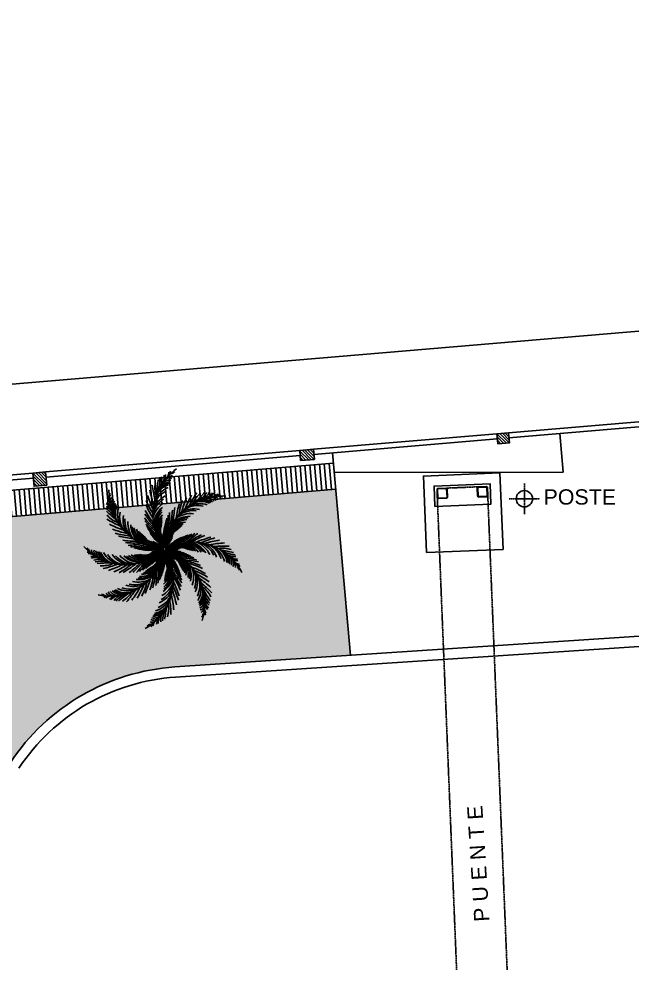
# Model space of a CAD drawing. Header units: millimetres. Extents: x -107 to 237943, y 136 to 168336.
# Drawn here: x 65731 to 77750, y 131198 to 149707 of the extents above; entities that cross this region are included whole.
import ezdxf

# ---------------------------------------------------------------- set-up
doc = ezdxf.new("R2010")
doc.units = ezdxf.units.MM
doc.linetypes.add('CENTER2', pattern=[28.575, 19.05, -3.175, 3.175, -3.175])
doc.linetypes.add('CENTERX2', pattern=[101.6, 63.5, -12.7, 12.7, -12.7])
for name, color, linetype in [('areas verdes', 82, 'Continuous'), ('edificios', 7, 'Continuous'), ('estructura metálica', 7, 'Continuous'), ('textos', 7, 'Continuous')]:
    doc.layers.add(name, color=color, linetype=linetype)
doc.styles.add('style1', font='arial.ttf')

# ---------------------------------------------------------------- blocks, each defined once
blk = doc.blocks.new('árbol 1')
at = {"layer": 'areas verdes', "color": 84}
for centre, radius, start, end in [((576, 456), 734, 125.5388, 216.5855), ((-62, 1012), 113, 330.1467, 358.1985), ((288, 935), 232, 157.9306, 168.6069), ((119, 905), 94.2, 95.0265, 124.5868), ((150, 885), 131, 100.5096, 118.1424), ((231, 805), 363, 169.3969, 196.2538), ((-5386, 1213), 5304, 354.8434, 356.7083), ((-515, 910), 450, 342.1775, 2.9931), ((96, 679), 206, 98.5355, 151.2833), ((-235, 903), 195, 341.5468, 13.3545), ((66, 772), 135, 85.8197, 147.5655), ((-264, 951), 252, 344.5258, 4.8951), ((-1074, 1078), 1086, 351.3516, 354.8247), ((57, 865), 69.9, 64.0881, 134.9876), ((91, 826), 136, 87.9683, 115.9551), ((1, 747), 734, 177.6469, 268.6936), ((1, 747), 734, 177.6469, 268.6936), ((1090, 1027), 1314, 191.1152, 199.6906), ((1139, 985), 1314, 186.3484, 194.9237), ((162, 472), 327, 117.9243, 160.0922), ((168, 509), 327, 113.1575, 155.3253), ((119, 594), 260, 106.1635, 154.6119), ((111, 628), 241, 103.0518, 151.0779), ((-3315, 4409), 5304, 314.3982, 316.2631), ((195, 1019), 450, 301.7322, 322.5479), ((404, 832), 195, 301.1016, 332.9093), ((414, 887), 252, 304.0805, 324.4499), ((-1503, -173), 1086, 43.4597, 46.9328), ((-1503, -173), 1086, 43.4597, 46.9328), ((-830, 585), 113, 22.2548, 50.3066), ((-830, 585), 113, 22.2548, 50.3066), ((-554, 814), 232, 210.0388, 220.7151), ((-554, 814), 232, 210.0388, 220.7151), ((-600, 675), 131, 152.6178, 170.2506), ((-600, 675), 131, 152.6178, 170.2506), ((-635, 662), 94.2, 147.1347, 176.695), ((-635, 662), 94.2, 147.1347, 176.695), ((-589, 591), 136, 140.0764, 168.0632), ((-589, 591), 136, 140.0764, 168.0632), ((-640, 589), 69.9, 116.1963, 187.0958), ((-640, 589), 69.9, 116.1963, 187.0958), ((-562, 539), 135, 137.9278, 199.6737), ((-562, 539), 135, 137.9278, 199.6737), ((963, 1152), 1314, 202.956, 211.5314), ((1030, 1089), 1314, 197.0051, 205.5805), ((162, 386), 327, 123.8752, 166.0431), ((154, 410), 327, 117.9243, 160.0922), ((731, -34), 734, 85.0936, 176.1403), ((1478, 244), 1314, 162.5108, 171.0862), ((1488, 153), 1314, 156.5599, 165.1353), ((1493, 66), 1314, 150.67, 159.2454), ((1502, 3), 1314, 145.9031, 154.4785), ((695, 455), 363, 128.9517, 155.8085), ((473, 367), 260, 65.7183, 114.1667), ((489, 398), 241, 62.6066, 110.6327), ((511, 447), 206, 58.0903, 110.8381), ((549, 537), 135, 45.3745, 107.1203), ((-121, 1509), 1086, 310.9063, 314.3794), ((602, 613), 69.9, 23.6429, 94.5424), ((602, 562), 136, 47.523, 75.5099), ((606, 802), 113, 289.7015, 317.7532), ((823, 516), 232, 117.4854, 128.1617), ((675, 604), 94.2, 54.5813, 84.1416), ((686, 569), 131, 60.0644, 77.6972), ((-1027, 165), 450, 34.2856, 55.1013), ((-1027, 165), 450, 34.2856, 55.1013), ((-850, 382), 195, 33.655, 65.4627), ((-850, 382), 195, 33.655, 65.4627), ((-906, 389), 252, 36.6339, 57.0033), ((-906, 389), 252, 36.6339, 57.0033), ((-4258, -3493), 5304, 46.9516, 48.8165), ((-4258, -3493), 5304, 46.9516, 48.8165), ((-471, 505), 206, 150.6437, 203.3915), ((-471, 505), 206, 150.6437, 203.3915), ((-420, 486), 241, 155.16, 203.1861), ((-420, 486), 241, 155.16, 203.1861), ((-389, 471), 260, 158.2717, 206.7201), ((-389, 471), 260, 158.2717, 206.7201), ((-292, 458), 327, 165.2656, 207.4335), ((-292, 458), 327, 165.2656, 207.4335), ((890, 1146), 1314, 209.0643, 217.6397), ((961, 1099), 1314, 202.956, 211.5314), ((160, 333), 327, 123.8752, 166.0431), ((175, 299), 327, 129.9835, 172.1513), ((185, 283), 327, 134.0072, 176.1751), ((1400, 345), 1314, 172.6428, 181.2182), ((1418, 287), 1314, 168.619, 177.1944), ((1442, 205), 1314, 162.5108, 171.0862), ((371, 181), 327, 83.43, 125.5978), ((380, 204), 327, 77.4791, 119.647), ((427, 246), 327, 77.4791, 119.647), ((455, 271), 327, 72.7122, 114.8801), ((-487, 689), 363, 221.5051, 248.3619), ((-487, 689), 363, 221.5051, 248.3619), ((-71, 1516), 1314, 238.4565, 247.0319), ((-71, 1516), 1314, 238.4565, 247.0319), ((-266, 431), 327, 170.0325, 212.2004), ((-266, 431), 327, 170.0325, 212.2004), ((-222, 386), 327, 170.0325, 212.2004), ((-222, 386), 327, 170.0325, 212.2004), ((-198, 378), 327, 175.9833, 218.1512), ((-198, 378), 327, 175.9833, 218.1512), ((723, 1273), 1314, 220.9288, 229.5042), ((729, 1235), 1314, 220.9288, 229.5042), ((839, 1179), 1314, 213.088, 221.6634), ((198, 264), 327, 136.0927, 178.2606), ((203, 226), 327, 136.0927, 178.2606), ((218, 217), 327, 141.848, 184.0158), ((229, 208), 332, 144.3022, 185.9912), ((271, 200), 365, 148.8314, 187.4056), ((294, 194), 382, 151.5834, 188.9094), ((1329, 396), 1314, 180.4836, 189.059), ((1337, 418), 1314, 180.4836, 189.059), ((1353, 459), 1314, 180.4836, 189.059), ((1373, 492), 1314, 180.4836, 189.059), ((319, 65), 327, 95.6475, 137.8154), ((322, 88), 327, 93.562, 135.7299), ((324, 106), 327, 89.5382, 131.7061), ((335, 142), 327, 83.43, 125.5978), ((-134, 1503), 1314, 243.2234, 251.7988), ((-134, 1503), 1314, 243.2234, 251.7988), ((-220, 1494), 1314, 249.1133, 257.6887), ((-220, 1494), 1314, 249.1133, 257.6887), ((-158, 343), 327, 175.9833, 218.1512), ((-158, 343), 327, 175.9833, 218.1512), ((-121, 334), 327, 182.0916, 224.2595), ((-121, 334), 327, 182.0916, 224.2595), ((-103, 332), 327, 186.1154, 228.2833), ((-103, 332), 327, 186.1154, 228.2833), ((-80, 331), 327, 188.2009, 230.3688), ((-80, 331), 327, 188.2009, 230.3688), ((-47, 312), 327, 188.2009, 230.3688), ((-47, 312), 327, 188.2009, 230.3688), ((743, 1193), 1314, 220.9288, 229.5042), ((752, 1172), 1314, 220.9288, 229.5042), ((762, 1151), 1314, 220.9288, 229.5042), ((770, 1133), 1314, 220.9288, 229.5042), ((777, 1118), 1314, 220.9288, 229.5042), ((275, 193), 357, 152.2673, 191.923), ((280, 191), 357, 155.1521, 194.7267), ((441, 183), 507, 164.5923, 191.1015), ((1302, 271), 1314, 180.4836, 189.059), ((1303, 283), 1314, 180.4836, 189.059), ((1307, 301), 1314, 180.4836, 189.059), ((1311, 316), 1314, 180.4836, 189.059), ((1314, 339), 1314, 180.4836, 189.059), ((1318, 355), 1314, 180.4836, 189.059), ((1324, 374), 1314, 180.4836, 189.059), ((451, -154), 507, 124.1471, 150.6563), ((334, -44), 357, 114.7069, 154.2815), ((332, -39), 357, 111.8221, 151.4778), ((347, -51), 382, 111.1382, 148.4642), ((333, -32), 365, 108.3862, 146.9604), ((307, 2), 332, 103.857, 145.546), ((303, 16), 327, 101.4027, 143.5706), ((298, 32), 327, 95.6475, 137.8154), ((-311, 1481), 1314, 255.0641, 263.6395), ((-311, 1481), 1314, 255.0641, 263.6395), ((-270, 1446), 1314, 255.0641, 263.6395), ((-270, 1446), 1314, 255.0641, 263.6395), ((-31, 317), 327, 193.9561, 236.124), ((-31, 317), 327, 193.9561, 236.124), ((-17, 321), 332, 196.4104, 238.0994), ((-17, 321), 332, 196.4104, 238.0994), ((16, 349), 365, 200.9396, 239.5138), ((16, 349), 365, 200.9396, 239.5138), ((34, 364), 382, 203.6916, 241.0176), ((34, 364), 382, 203.6916, 241.0176), ((23, 348), 357, 204.3754, 244.0311), ((23, 348), 357, 204.3754, 244.0311), ((28, 351), 357, 207.2603, 246.8348), ((28, 351), 357, 207.2603, 246.8348), ((133, 473), 507, 216.7005, 243.2096), ((133, 473), 507, 216.7005, 243.2096), ((789, 1099), 1314, 220.9288, 229.5042), ((797, 1085), 1314, 220.9288, 229.5042), ((805, 1068), 1314, 220.9288, 229.5042), ((812, 1059), 1314, 220.9288, 229.5042), ((822, 1044), 1314, 220.9288, 229.5042), ((832, 1029), 1314, 220.9288, 229.5042), ((839, 1019), 1314, 220.9288, 229.5042), ((-6766, -207), 6724, 2.3489, 3.8259), ((-1271, 35), 1231, 1.0808, 8.5273), ((-1261, 20), 1231, 1.0808, 8.5273), ((-1250, 5), 1231, 1.0808, 8.5273), ((-1244, -4), 1231, 1.0808, 8.5273), ((1296, 224), 1314, 180.4836, 189.059), ((1298, 235), 1314, 180.4836, 189.059), ((1299, 253), 1314, 180.4836, 189.059), ((-952, 796), 1231, 320.6356, 328.0821), ((-951, 807), 1231, 320.6356, 328.0821), ((-949, 826), 1231, 320.6356, 328.0821), ((-947, 843), 1231, 320.6356, 328.0821), ((869, -978), 1314, 122.5879, 131.1633), ((-5286, 4224), 6724, 321.9036, 323.3807), ((880, -973), 1314, 122.5879, 131.1633), ((896, -964), 1314, 122.5879, 131.1633), ((913, -957), 1314, 122.5879, 131.1633), ((923, -952), 1314, 122.5879, 131.1633), ((940, -946), 1314, 122.5879, 131.1633), ((955, -940), 1314, 122.5879, 131.1633), ((977, -932), 1314, 122.5879, 131.1633), ((992, -926), 1314, 122.5879, 131.1633), ((1011, -921), 1314, 122.5879, 131.1633), ((1033, -914), 1314, 122.5879, 131.1633), ((1056, -909), 1314, 122.5879, 131.1633), ((1099, -900), 1314, 122.5879, 131.1633), ((1137, -900), 1314, 122.5879, 131.1633), ((1027, -1001), 1314, 114.7472, 123.3226), ((987, -1047), 1314, 110.7234, 119.2988), ((931, -1111), 1314, 104.6151, 113.1905), ((983, -1121), 1314, 104.6151, 113.1905), ((-518, 533), 734, 222.4847, 313.5314), ((-518, 533), 734, 222.4847, 313.5314), ((-892, 59), 131, 197.4555, 215.0883), ((-892, 59), 131, 197.4555, 215.0883), ((-908, 25), 94.2, 191.9724, 221.5327), ((-908, 25), 94.2, 191.9724, 221.5327), ((-351, 1419), 1314, 261.1724, 269.7478), ((-351, 1419), 1314, 261.1724, 269.7478), ((-408, 1398), 1314, 265.1962, 273.7716), ((-553, 1365), 1314, 273.0369, 281.6123), ((-553, 1365), 1314, 273.0369, 281.6123), ((-520, 1346), 1314, 273.0369, 281.6123), ((-520, 1346), 1314, 273.0369, 281.6123), ((-478, 1332), 1314, 273.0369, 281.6123), ((-478, 1332), 1314, 273.0369, 281.6123), ((-456, 1326), 1314, 273.0369, 281.6123), ((-456, 1326), 1314, 273.0369, 281.6123), ((-434, 1321), 1314, 273.0369, 281.6123), ((-434, 1321), 1314, 273.0369, 281.6123), ((-415, 1316), 1314, 273.0369, 281.6123), ((-415, 1316), 1314, 273.0369, 281.6123), ((-398, 1313), 1314, 273.0369, 281.6123), ((-398, 1313), 1314, 273.0369, 281.6123), ((-375, 1310), 1314, 273.0369, 281.6123), ((-375, 1310), 1314, 273.0369, 281.6123), ((-360, 1307), 1314, 273.0369, 281.6123), ((-360, 1307), 1314, 273.0369, 281.6123), ((-342, 1304), 1314, 273.0369, 281.6123), ((-342, 1304), 1314, 273.0369, 281.6123), ((-330, 1303), 1314, 273.0369, 281.6123), ((-330, 1303), 1314, 273.0369, 281.6123), ((-312, 1302), 1314, 273.0369, 281.6123), ((-312, 1302), 1314, 273.0369, 281.6123), ((-294, 1301), 1314, 273.0369, 281.6123), ((-294, 1301), 1314, 273.0369, 281.6123), ((-3986, -5454), 6724, 54.457, 55.9341), ((-3986, -5454), 6724, 54.457, 55.9341), ((-282, 1300), 1314, 273.0369, 281.6123), ((-282, 1300), 1314, 273.0369, 281.6123), ((-801, -969), 1231, 53.189, 60.6354), ((-801, -969), 1231, 53.189, 60.6354), ((-784, -970), 1231, 53.189, 60.6354), ((-784, -970), 1231, 53.189, 60.6354), ((159, -1217), 1231, 98.0267, 105.4732), ((159, -1217), 1231, 98.0267, 105.4732), ((-765, -971), 1231, 53.189, 60.6354), ((-765, -971), 1231, 53.189, 60.6354), ((-754, -972), 1231, 53.189, 60.6354), ((-754, -972), 1231, 53.189, 60.6354), ((-1108, 726), 1314, 317.8747, 326.4501), ((-1108, 726), 1314, 317.8747, 326.4501), ((-90, -1311), 1314, 77.4159, 85.9913), ((350, -636), 734, 27.1979, 118.2446), ((159, 1231), 1231, 262.74, 270.1864), ((169, 1236), 1231, 262.74, 270.1864), ((186, 1245), 1231, 262.74, 270.1864), ((202, 1252), 1231, 262.74, 270.1864), ((760, 6724), 6724, 264.008, 265.485), ((100, -463), 507, 66.2515, 92.7606), ((131, -305), 357, 56.8112, 96.3858), ((134, -300), 357, 53.9264, 93.5821), ((132, -319), 382, 53.2426, 90.5686), ((141, -297), 365, 50.4906, 89.0648), ((156, -257), 332, 45.9613, 87.6504), ((166, -247), 327, 43.5071, 85.675), ((177, -234), 327, 37.7519, 79.9197), ((215, -234), 327, 37.7519, 79.9197), ((236, -224), 327, 35.6663, 77.8342), ((253, -217), 327, 31.6426, 73.8105), ((289, -207), 327, 25.5343, 67.7022), ((341, -217), 327, 25.5343, 67.7022), ((911, -1177), 1314, 98.6643, 107.2397), ((366, -212), 327, 19.5835, 61.7513), ((426, -229), 327, 19.5835, 61.7513), ((840, -1228), 1314, 92.7743, 101.3497), ((462, -240), 327, 14.8166, 56.9845), ((792, -1269), 1314, 88.0075, 96.5829), ((746, -345), 363, 71.0561, 97.9129), ((553, -204), 260, 7.8227, 56.271), ((-958, 190), 232, 254.8766, 265.5529), ((-958, 190), 232, 254.8766, 265.5529), ((-992, -167), 113, 67.0926, 95.1444), ((-992, -167), 113, 67.0926, 95.1444), ((-935, -1179), 1086, 88.2975, 91.7706), ((-935, -1179), 1086, 88.2975, 91.7706), ((-826, 7), 136, 184.9142, 212.901), ((-826, 7), 136, 184.9142, 212.901), ((-908, -359), 252, 81.4717, 101.8411), ((-908, -359), 252, 81.4717, 101.8411), ((-861, -30), 69.9, 161.034, 231.9336), ((-861, -30), 69.9, 161.034, 231.9336), ((-770, -10), 135, 182.7656, 244.5114), ((-770, -10), 135, 182.7656, 244.5114), ((-682, 30), 206, 195.4814, 248.2293), ((-682, 30), 206, 195.4814, 248.2293), ((-720, 123), 734, 257.8633, 348.91), ((-632, 52), 241, 199.9978, 248.0238), ((-632, 52), 241, 199.9978, 248.0238), ((-600, 63), 260, 203.1095, 251.5578), ((-600, 63), 260, 203.1095, 251.5578), ((-521, 122), 327, 210.1034, 252.2713), ((-521, 122), 327, 210.1034, 252.2713), ((-484, 121), 327, 214.8702, 257.0381), ((-484, 121), 327, 214.8702, 257.0381), ((-421, 120), 327, 214.8702, 257.0381), ((-421, 120), 327, 214.8702, 257.0381), ((-398, 132), 327, 220.8211, 262.989), ((-398, 132), 327, 220.8211, 262.989), ((-345, 136), 327, 220.8211, 262.989), ((-345, 136), 327, 220.8211, 262.989), ((-313, 155), 327, 226.9294, 269.0972), ((-313, 155), 327, 226.9294, 269.0972), ((-299, 166), 327, 230.9531, 273.121), ((-299, 166), 327, 230.9531, 273.121), ((-281, 182), 327, 233.0387, 275.2065), ((-281, 182), 327, 233.0387, 275.2065), ((-244, 192), 327, 233.0387, 275.2065), ((-244, 192), 327, 233.0387, 275.2065), ((-237, 207), 327, 238.7939, 280.9618), ((-237, 207), 327, 238.7939, 280.9618), ((-230, 219), 332, 241.2481, 282.9372), ((-230, 219), 332, 241.2481, 282.9372), ((-227, 262), 365, 245.7774, 284.3516), ((-227, 262), 365, 245.7774, 284.3516), ((-224, 286), 382, 248.5293, 285.8554), ((-224, 286), 382, 248.5293, 285.8554), ((-221, 266), 357, 249.2132, 288.8689), ((-221, 266), 357, 249.2132, 288.8689), ((-219, 272), 357, 252.098, 291.6726), ((-219, 272), 357, 252.098, 291.6726), ((-231, 432), 507, 261.5383, 288.0474), ((-231, 432), 507, 261.5383, 288.0474), ((-1270, 611), 1314, 317.8747, 326.4501), ((-1270, 611), 1314, 317.8747, 326.4501), ((-1250, 622), 1314, 317.8747, 326.4501), ((-1250, 622), 1314, 317.8747, 326.4501), ((-624, -397), 734, 299.8489, 30.8956), ((-1230, 634), 1314, 317.8747, 326.4501), ((-1230, 634), 1314, 317.8747, 326.4501), ((-1214, 644), 1314, 317.8747, 326.4501), ((-1214, 644), 1314, 317.8747, 326.4501), ((1028, -6674), 6724, 99.2948, 100.7718), ((1028, -6674), 6724, 99.2948, 100.7718), ((-1200, 654), 1314, 317.8747, 326.4501), ((-1200, 654), 1314, 317.8747, 326.4501), ((-326, 83), 357, 287.4767, 327.0512), ((-1182, 668), 1314, 317.8747, 326.4501), ((-1182, 668), 1314, 317.8747, 326.4501), ((123, -1248), 1231, 98.0267, 105.4732), ((123, -1248), 1231, 98.0267, 105.4732), ((-428, 207), 507, 296.9169, 323.426), ((-1168, 677), 1314, 317.8747, 326.4501), ((-1168, 677), 1314, 317.8747, 326.4501), ((137, -1237), 1231, 98.0267, 105.4732), ((137, -1237), 1231, 98.0267, 105.4732), ((-1154, 688), 1314, 317.8747, 326.4501), ((-1154, 688), 1314, 317.8747, 326.4501), ((150, -1225), 1231, 98.0267, 105.4732), ((150, -1225), 1231, 98.0267, 105.4732), ((-1145, 695), 1314, 317.8747, 326.4501), ((-1145, 695), 1314, 317.8747, 326.4501), ((-1131, 707), 1314, 317.8747, 326.4501), ((-1131, 707), 1314, 317.8747, 326.4501), ((-1117, 719), 1314, 317.8747, 326.4501), ((-1117, 719), 1314, 317.8747, 326.4501), ((4713, -4859), 6724, 134.6734, 136.1505), ((834, -958), 1231, 133.4054, 140.8518), ((838, -941), 1231, 133.4054, 140.8518), ((842, -923), 1231, 133.4054, 140.8518), ((845, -912), 1231, 133.4054, 140.8518), ((-1339, -151), 1314, 353.2533, 1.8287), ((-1334, -136), 1314, 353.2533, 1.8287), ((-1328, -119), 1314, 353.2533, 1.8287), ((-1325, -108), 1314, 353.2533, 1.8287), ((-1320, -90), 1314, 353.2533, 1.8287), ((-1317, -73), 1314, 353.2533, 1.8287), ((-1314, -61), 1314, 353.2533, 1.8287), ((-214, -702), 734, 342.0259, 73.0726), ((976, 750), 1231, 217.568, 225.0144), ((1232, -119), 1231, 175.391, 182.8374), ((-304, -163), 357, 329.4622, 9.0368), ((-941, -931), 1314, 35.2389, 43.8143), ((1238, -129), 1231, 175.391, 182.8374), ((-463, -139), 507, 338.9025, 5.4116), ((987, 746), 1231, 217.568, 225.0144), ((-936, -941), 1314, 35.2389, 43.8143), ((-79, -1315), 1314, 77.4159, 85.9913), ((1247, -145), 1231, 175.391, 182.8374), ((-927, -957), 1314, 35.2389, 43.8143), ((1255, -161), 1231, 175.391, 182.8374), ((6747, -465), 6724, 176.659, 178.136), ((1004, 740), 1231, 217.568, 225.0144), ((-919, -973), 1314, 35.2389, 43.8143), ((-62, -1321), 1314, 77.4159, 85.9913), ((-913, -983), 1314, 35.2389, 43.8143), ((-906, -1000), 1314, 35.2389, 43.8143), ((1021, 734), 1231, 217.568, 225.0144), ((-45, -1327), 1314, 77.4159, 85.9913), ((-900, -1015), 1314, 35.2389, 43.8143), ((5295, 4196), 6724, 218.836, 220.3131), ((-34, -1331), 1314, 77.4159, 85.9913), ((-17, -1339), 1314, 77.4159, 85.9913), ((-267, -402), 507, 21.0795, 47.5886), ((-3, -1346), 1314, 77.4159, 85.9913), ((-133, -313), 357, 11.6393, 51.2138), ((-128, -312), 357, 8.7544, 48.4101), ((18, -1354), 1314, 77.4159, 85.9913), ((33, -1362), 1314, 77.4159, 85.9913), ((-143, -324), 382, 8.0706, 45.3966), ((50, -1372), 1314, 77.4159, 85.9913), ((-121, -315), 365, 5.3186, 43.8928), ((71, -1382), 1314, 77.4159, 85.9913), ((-82, -297), 332, 0.7894, 42.4784), ((-68, -297), 327, 358.3351, 40.503), ((90, -1394), 1314, 77.4159, 85.9913), ((126, -1419), 1314, 77.4159, 85.9913), ((-51, -296), 327, 352.5799, 34.7478), ((1964, 5153), 5304, 256.5025, 258.3675), ((588, -201), 241, 4.711, 52.7371), ((957, 378), 450, 243.8366, 264.6523), ((641, -193), 206, 0.1947, 52.9425), ((910, 101), 195, 243.2059, 275.0136), ((737, -178), 135, 347.4788, 49.2246), ((962, 123), 252, 246.1849, 266.5543), ((-863, -325), 195, 78.4927, 110.3004), ((-863, -325), 195, 78.4927, 110.3004), ((-836, -604), 450, 79.1234, 99.9391), ((-836, -604), 450, 79.1234, 99.9391), ((-548, -5476), 5304, 91.7893, 93.6542), ((-548, -5476), 5304, 91.7893, 93.6542), ((-823, 149), 363, 266.3429, 293.1997), ((-823, 149), 363, 266.3429, 293.1997), ((-1111, 1028), 1314, 283.2943, 291.8697), ((-1111, 1028), 1314, 283.2943, 291.8697), ((-1147, 975), 1314, 288.0611, 296.6365), ((-1147, 975), 1314, 288.0611, 296.6365), ((-1201, 908), 1314, 293.9511, 302.5265), ((-1201, 908), 1314, 293.9511, 302.5265), ((-1256, 834), 1314, 299.9019, 308.4773), ((-1256, 834), 1314, 299.9019, 308.4773), ((-1203, 838), 1314, 299.9019, 308.4773), ((-1203, 838), 1314, 299.9019, 308.4773), ((-1241, 762), 1314, 306.0102, 314.5856), ((-1241, 762), 1314, 306.0102, 314.5856), ((-1267, 707), 1314, 310.034, 318.6093), ((-1267, 707), 1314, 310.034, 318.6093), ((-1346, 581), 1314, 317.8747, 326.4501), ((-1346, 581), 1314, 317.8747, 326.4501), ((-1310, 591), 1314, 317.8747, 326.4501), ((-1310, 591), 1314, 317.8747, 326.4501), ((-299, 3), 327, 268.4173, 310.5852), ((-303, 20), 327, 274.1725, 316.3404), ((-304, 34), 332, 276.6268, 318.3158), ((-326, 71), 365, 281.156, 319.7302), ((-337, 92), 382, 283.908, 321.234), ((-324, 78), 357, 284.5918, 324.2475), ((-1399, -288), 1314, 353.2533, 1.8287), ((-1378, -249), 1314, 353.2533, 1.8287), ((-1368, -228), 1314, 353.2533, 1.8287), ((-1360, -207), 1314, 353.2533, 1.8287), ((-1352, -189), 1314, 353.2533, 1.8287), ((-1346, -173), 1314, 353.2533, 1.8287), ((-244, -194), 327, 316.1581, 358.326), ((-255, -185), 332, 318.6124, 0.3014), ((-295, -172), 365, 323.1416, 1.7158), ((-318, -164), 382, 325.8936, 3.2196), ((-298, -165), 357, 326.5774, 6.2331), ((-890, -1036), 1314, 35.2389, 43.8143), ((-885, -1052), 1314, 35.2389, 43.8143), ((-878, -1070), 1314, 35.2389, 43.8143), ((-870, -1092), 1314, 35.2389, 43.8143), ((-864, -1114), 1314, 35.2389, 43.8143), ((153, -1446), 1314, 77.4159, 85.9913), ((-24, -323), 327, 352.5799, 34.7478), ((-2, -331), 327, 350.4944, 32.6622), ((5, -1439), 1314, 69.5752, 78.1506), ((15, -337), 327, 346.4706, 28.6385), ((-56, -1443), 1314, 65.5514, 74.1268), ((47, -356), 327, 340.3623, 22.5302), ((-141, -1448), 1314, 59.4431, 68.0185), ((830, -182), 69.9, 325.7472, 36.6468), ((1205, 906), 1086, 253.0107, 256.4838), ((787, -210), 136, 349.6274, 17.6142), ((993, -86), 113, 231.8058, 259.8576), ((866, -421), 232, 59.5898, 70.2661), ((861, -249), 94.2, 356.6856, 26.246), ((837, -277), 131, 2.1687, 19.8015), ((-334, -67), 327, 262.308, 304.4759), ((-330, -49), 327, 266.3318, 308.4997), ((-324, -27), 327, 268.4173, 310.5852), ((-1442, -109), 1314, 341.3888, 349.9642), ((-1432, -169), 1314, 345.4126, 353.988), ((-1424, -317), 1314, 353.2533, 1.8287), ((-210, -280), 327, 304.2936, 346.4615), ((-231, -205), 327, 310.4029, 352.5707), ((-229, -243), 327, 310.4029, 352.5707), ((-218, -264), 327, 308.3174, 350.4852), ((-854, -1157), 1314, 35.2389, 43.8143), ((-852, -1195), 1314, 35.2389, 43.8143), ((-957, -1090), 1314, 27.3982, 35.9736), ((-1005, -1052), 1314, 23.3744, 31.9498), ((77, -400), 327, 340.3623, 22.5302), ((-111, -1493), 1314, 59.4431, 68.0185), ((98, -414), 327, 334.4115, 16.5794), ((-203, -1481), 1314, 53.4923, 62.0677), ((-402, -157), 327, 250.2489, 292.4168), ((-390, -135), 327, 256.1997, 298.3676), ((-349, -101), 327, 256.1997, 298.3676), ((-1494, 33), 1314, 329.3297, 337.9051), ((-1496, -59), 1314, 335.2805, 343.8559), ((-1455, -25), 1314, 335.2805, 343.8559), ((-206, -368), 327, 298.1853, 340.3532), ((-198, -315), 327, 298.1853, 340.3532), ((-1079, -1051), 1314, 17.2661, 25.8415), ((-1071, -998), 1314, 17.2661, 25.8415), ((128, -469), 327, 334.4115, 16.5794), ((146, -502), 327, 329.6446, 11.8125), ((236, -541), 260, 322.6507, 11.0991), ((-288, -1467), 1314, 47.6024, 56.1778), ((-352, -1462), 1314, 42.8355, 51.4109), ((271, -777), 363, 25.8841, 52.7409), ((-751, -480), 131, 232.8342, 250.467), ((-745, -517), 94.2, 227.3511, 256.9114), ((-881, -411), 232, 290.2552, 300.9315), ((-702, -722), 113, 102.4712, 130.523), ((-667, -484), 136, 220.2928, 248.2796), ((-674, -535), 69.9, 196.4127, 267.3122), ((-69, -1515), 1086, 123.6761, 127.1492), ((-611, -466), 135, 218.1442, 279.8901), ((-521, -830), 252, 116.8503, 137.2197), ((-562, -382), 206, 230.8601, 283.6079), ((-534, -336), 241, 235.3764, 283.4025), ((-505, -777), 195, 113.8714, 145.6791), ((-515, -308), 260, 238.4881, 286.9365), ((-321, -988), 450, 114.502, 135.3177), ((-485, -214), 327, 245.482, 287.6499), ((2734, -4794), 5304, 127.168, 129.0329), ((-454, -193), 327, 250.2489, 292.4168), ((-746, -367), 363, 301.7215, 328.5783), ((-1490, 184), 1314, 318.6729, 327.2483), ((-1489, 120), 1314, 323.4398, 332.0152), ((-214, -454), 327, 292.2345, 334.4023), ((-200, -393), 327, 292.2345, 334.4023), ((-1193, -914), 1314, 5.4254, 14.0007), ((-1139, -982), 1314, 11.3153, 19.8907), ((262, -564), 241, 319.539, 7.5651), ((305, -596), 206, 315.0227, 7.7705), ((5029, 2235), 5304, 211.3306, 213.1955), ((933, -418), 450, 198.6646, 219.4803), ((-183, -580), 260, 280.4737, 328.922), ((-223, -490), 327, 287.4676, 329.6355), ((-315, -778), 363, 343.7071, 10.5639), ((-1236, -867), 1314, 0.6585, 9.2339), ((384, -653), 135, 302.3068, 4.0527), ((446, -722), 69.9, 280.5752, 351.4748), ((704, -579), 195, 198.0339, 229.8417), ((756, -601), 252, 201.0129, 221.3823), ((1482, -221), 1086, 207.8387, 211.3118), ((-149, -762), 135, 260.1298, 321.8757), ((-169, -667), 206, 272.8457, 325.5935), ((-179, -614), 241, 277.362, 325.3881), ((138, -922), 195, 155.8569, 187.6647), ((417, -956), 450, 156.4876, 177.3033), ((5233, -1741), 5304, 169.1536, 171.0185), ((396, -711), 136, 304.4554, 332.4422), ((384, -794), 131, 316.9968, 334.6295), ((421, -791), 94.2, 311.5136, 341.074), ((302, -916), 232, 14.4178, 25.0941), ((629, -770), 113, 186.6338, 214.6856), ((-214, -889), 94.2, 269.3366, 298.897), ((-178, -813), 136, 262.2784, 290.2652), ((-149, -855), 69.9, 238.3982, 309.2978), ((-385, -902), 232, 332.2408, 342.9171), ((-45, -1013), 113, 144.4568, 172.5086), ((956, -1179), 1086, 165.6617, 169.1348), ((162, -973), 252, 158.8359, 179.2053), ((-243, -866), 131, 274.8198, 292.4525)]:
    blk.add_arc(centre, radius, start, end, dxfattribs=at)

msp = doc.modelspace()

# ---------------------------------------------------------------- hatches: boundary and pattern name
at = {"layer": 'areas verdes'}
h = msp.add_hatch(dxfattribs=at)
h.set_pattern_fill('AR-SAND', color=82, scale=3)
edge = h.paths.add_edge_path()
edge.add_line((71949, 140487), (64844, 139887))
edge.add_line((64844, 139887), (65003, 138003))
edge.add_line((65003, 138003), (65010, 137919))
edge.add_line((65010, 137919), (65015, 137858))
edge.add_line((65015, 137858), (65020, 137802))
edge.add_arc((-114219, 122391), 179900, 4.7558, 4.91403, ccw=False)
edge.add_line((65062, 137307), (65148, 136285))
edge.add_line((65148, 136285), (65272, 134822))
edge.add_arc((64486, 135861), 1303, 307.0852, 325.8019)
edge.add_arc((69067, 132812), 4200, 93.7788, 146.5176, ccw=False)
edge.add_line((68790, 137003), (72233, 137230))
edge.add_line((72233, 137230), (71949, 140487))
edge = h.paths.add_edge_path(flags=16)
edge.add_arc((67823, 138845), 390, 281.2284, 283.4518, ccw=False)
edge.add_arc((72697, 132116), 7956, 127.0846, 127.2019)
edge.add_arc((67794, 138803), 362, 281.0457, 284.8144, ccw=False)
edge.add_arc((67515, 139492), 1100, 288.4378, 291.2598)
edge = h.paths.add_edge_path(flags=16)
edge.add_arc((67696, 139401), 390, 245.8498, 248.0732, ccw=False)
edge.add_arc((67773, 131093), 7956, 91.7059, 91.8233)
edge.add_arc((67647, 139384), 362, 245.6671, 249.4358, ccw=False)
edge.add_arc((67819, 140107), 1100, 253.0592, 255.8812)
edge = h.paths.add_edge_path(flags=16)
edge.add_arc((68321, 138437), 390, 323.214, 325.4374, ccw=False)
edge.add_arc((76445, 136696), 7956, 169.0702, 169.1875)
edge.add_arc((68327, 138386), 362, 323.0313, 326.8, ccw=False)
edge.add_arc((67659, 138712), 1100, 330.4234, 333.2454)
edge = h.paths.add_edge_path(flags=16)
edge.add_arc((68110, 139423), 536, 284.5918, 324.2475)
edge.add_arc((68048, 139309), 535, 338.1952, 341.6602)
edge.add_arc((68107, 139431), 535, 287.4767, 327.0512, ccw=False)
edge.add_arc((67941, 139346), 536, 304.5835, 307.585, ccw=False)
edge = h.paths.add_edge_path(flags=16)
edge.add_arc((69425, 139001), 390, 50.563, 52.7864, ccw=False)
edge.add_arc((71541, 147036), 7956, 256.4191, 256.5365)
edge.add_arc((69477, 139005), 362, 50.3803, 54.149, ccw=False)
edge.add_arc((69121, 138353), 1100, 57.7724, 60.5944)
edge = h.paths.add_edge_path(flags=16)
edge.add_arc((68949, 138495), 390, 5.391, 7.6144, ccw=False)
edge.add_arc((76139, 142659), 7956, 211.2472, 211.3645)
edge.add_arc((68988, 138461), 362, 5.2083, 8.977, ccw=False)
edge.add_arc((68275, 138254), 1100, 12.6004, 15.4224)
edge = h.paths.add_edge_path(flags=16)
edge.add_arc((68148, 139059), 536, 326.5774, 366.2331)
edge.add_arc((68178, 138932), 535, 20.1808, 23.6458)
edge.add_arc((68140, 139063), 535, -30.5378, 9.0368, ccw=False)
edge.add_arc((68074, 138888), 536, 346.5691, 349.5706, ccw=False)
edge = h.paths.add_edge_path(flags=16)
edge.add_arc((69015, 139594), 535, 155.1521, 194.7267, ccw=False)
edge.add_arc((69064, 139774), 536, 172.2589, 175.2604, ccw=False)
edge.add_arc((69007, 139597), 536, 152.2673, 191.923)
edge.add_arc((68964, 139720), 535, 205.8706, 209.3357)
edge = h.paths.add_edge_path(flags=16)
edge.add_arc((68511, 138766), 535, 62.3578, 65.8228)
edge.add_arc((68395, 138837), 535, 11.6393, 51.2138, ccw=False)
edge.add_arc((68464, 138663), 536, 28.7461, 31.7476, ccw=False)
edge.add_arc((68404, 138839), 536, 8.7544, 48.4101)
edge = h.paths.add_edge_path(flags=16)
edge.add_arc((69251, 139347), 536, 131.8137, 134.8152, ccw=False)
edge.add_arc((69093, 139249), 536, 111.8221, 151.4778)
edge.add_arc((69140, 139370), 535, 165.4254, 168.8904)
edge.add_arc((69097, 139241), 535, 114.7069, 154.2815, ccw=False)
edge = h.paths.add_edge_path(flags=16)
edge.add_arc((68792, 138849), 535, 56.8112, 96.3858, ccw=False)
edge.add_arc((68964, 138775), 536, 73.918, 76.9196, ccw=False)
edge.add_arc((68797, 138857), 536, 53.9264, 93.5821)
edge.add_arc((68924, 138881), 535, 107.5297, 110.9948)
at = {"layer": 'edificios'}
h = msp.add_hatch(dxfattribs=at)
h.set_pattern_fill('ANSI31', color=1, scale=13, angle=270)
h.paths.add_polyline_path([(91682, 142776), (91891, 142794), (91874, 142993), (91665, 142975)])
h.paths.add_polyline_path([(87497, 142422), (87696, 142439), (87679, 142638), (87480, 142621)])
h.paths.add_polyline_path([(83112, 142051), (83312, 142068), (83295, 142267), (83096, 142250)])
h.paths.add_polyline_path([(79326, 141731), (79525, 141748), (79508, 141947), (79309, 141930)])
h.paths.add_polyline_path([(75116, 141375), (75345, 141394), (75328, 141593), (75099, 141574)])
h.paths.add_polyline_path([(71253, 141048), (71523, 141071), (71506, 141270), (71237, 141247)])
h.paths.add_polyline_path([(66276, 140567), (66027, 140546), (66005, 140805), (66254, 140826)])
h.paths.add_polyline_path([(62405, 140300), (62634, 140319), (62617, 140518), (62388, 140499)])
h.paths.add_polyline_path([(58768, 139992), (59017, 140013), (59000, 140212), (58751, 140191)])
h.paths.add_polyline_path([(54483, 139630), (54713, 139649), (54696, 139848), (54467, 139829)])
h.paths.add_polyline_path([(49713, 139226), (49963, 139247), (49946, 139446), (49697, 139425)])
h.paths.add_polyline_path([(45753, 138891), (46002, 138912), (45985, 139111), (45736, 139090)])
h.paths.add_polyline_path([(41762, 138553), (42011, 138575), (41994, 138774), (41745, 138753)])
h = msp.add_hatch(dxfattribs=at)
h.set_pattern_fill('LINE', color=256, scale=30, angle=95)
h.set_pattern_definition([(95, (0, 12087.03), (-94.887545, -8.301584), [])])
h.paths.add_polyline_path([(71940, 140487), (71894, 141002), (59026, 139913), (59040, 139744), (64102, 140172), (64127, 139876), (64839, 139936), (64844, 139887)])
at = {"layer": 'estructura metálica'}
h = msp.add_hatch(color=5, dxfattribs=at)
h.dxf.hatch_style = 1
h.paths.add_polyline_path([(74125, 140490, 0.414214), (74105, 140509), (73945, 140503, 0.414214), (73926, 140482), (73932, 140322, 0.414214), (73953, 140303), (74113, 140309, 0.414214), (74132, 140330)])
h.paths.add_polyline_path([(74122, 140330, -0.414214), (74112, 140319), (73953, 140313, -0.414214), (73942, 140322), (73936, 140482, -0.414214), (73945, 140493), (74105, 140499, -0.414214), (74115, 140489)], flags=16)
h = msp.add_hatch(color=5, dxfattribs=at)
h.dxf.hatch_style = 1
h.paths.add_polyline_path([(74894, 140541), (74734, 140535, 0.414214), (74715, 140514), (74721, 140354, 0.414214), (74742, 140335), (74902, 140341, 0.414214), (74921, 140362), (74915, 140522, 0.414214)])
h.paths.add_polyline_path([(74735, 140525), (74894, 140531, -0.414214), (74905, 140522), (74911, 140362, -0.414214), (74902, 140351), (74742, 140345, -0.414214), (74731, 140354), (74725, 140514, -0.414214)], flags=16)

# ---------------------------------------------------------------- linework, layer by layer
at = {"linetype": 'CENTER2', "ltscale": 0.04}
for p, q in [((75639, 140600), (75639, 140001)), ((75939, 140300), (75340, 140300))]:
    msp.add_line(p, q, dxfattribs=at)
msp.add_circle((75639, 140300), 160)
at = {"layer": 'edificios'}
for p, q in [((79309, 141930), (75328, 141593)), ((79318, 141831), (75336, 141494)), ((75099, 141574), (71506, 141270)), ((75107, 141474), (71514, 141170)), ((76397, 140824), (76333, 141578)), ((71237, 141247), (66254, 140826)), ((71245, 141148), (66263, 140726)), ((71876, 141201), (72233, 137230)), ((71894, 141001), (59026, 139913)), ((66005, 140805), (62617, 140518)), ((66014, 140705), (62626, 140419)), ((71911, 140816), (76397, 140824)), ((71940, 140486), (64844, 139887)), ((68790, 137003), (92787, 138588)), ((68803, 136803), (92802, 138388))]:
    msp.add_line(p, q, dxfattribs=at)
at = {"layer": 'edificios', "color": 0}
msp.add_lwpolyline([(141414, 149707), (91705, 144755), (12522, 138057)], dxfattribs=at)
at = {"layer": 'edificios', "color": 1}
for points in [[(75116, 141375), (75345, 141394), (75328, 141593), (75099, 141574)], [(71253, 141048), (71523, 141071), (71506, 141270), (71237, 141247)], [(66276, 140567), (66027, 140546), (66005, 140805), (66254, 140826)]]:
    msp.add_lwpolyline(points, close=True, dxfattribs=at)
at = {"layer": 'edificios'}
for points in [[(73721, 139247), (75220, 139308), (75158, 140807), (73660, 140746)], [(73884, 140150), (74983, 140195), (74967, 140594), (73868, 140549)]]:
    msp.add_lwpolyline(points, close=True, dxfattribs=at)
for radius in [4200, 4000]:
    msp.add_arc((69067, 132812), radius, 93.7788, 146.5176, dxfattribs=at)
at = {"layer": 'estructura metálica', "color": 5, "linetype": 'CENTERX2', "ltscale": 0.05}
for p, q in [((74734, 140535), (74105, 140509)), ((74532, 125618), (73932, 140322)), ((75521, 125658), (74921, 140362))]:
    msp.add_line(p, q, dxfattribs=at)
at = {"layer": 'estructura metálica', "color": 5}
for points in [[(73953, 140303), (74113, 140309, 0.414214), (74132, 140330), (74125, 140490, 0.414214), (74105, 140509), (73945, 140503, 0.414214), (73926, 140482), (73932, 140322, 0.414214)], [(73953, 140313), (74112, 140319, 0.414214), (74122, 140330), (74115, 140489, 0.414214), (74105, 140499), (73945, 140493, 0.414214), (73936, 140482), (73942, 140322, 0.414214)], [(74742, 140335), (74902, 140341, 0.414214), (74921, 140362), (74915, 140522, 0.414214), (74894, 140541), (74734, 140535, 0.414214), (74715, 140514), (74721, 140354, 0.414214)], [(74742, 140345), (74902, 140351, 0.414214), (74911, 140362), (74905, 140522, 0.414214), (74894, 140531), (74735, 140525, 0.414214), (74725, 140514), (74731, 140354, 0.414214)]]:
    msp.add_lwpolyline(points, format="xyb", close=True, dxfattribs=at)

# ---------------------------------------------------------------- block references
at = {"layer": 'areas verdes', "xscale": 1.5, "yscale": 1.5, "zscale": 1.5}
msp.add_blockref('árbol 1', (68595, 139307), dxfattribs=at)

# ---------------------------------------------------------------- texts
at = {"layer": 'textos', "style": 'style1'}
msp.add_text('POSTE', height=300, dxfattribs=at).set_placement((76014, 140186))
msp.add_text('P U E N T E ', height=300, rotation=93.591, dxfattribs=at).set_placement((74956, 132019))

doc.saveas('drawing.dxf')
